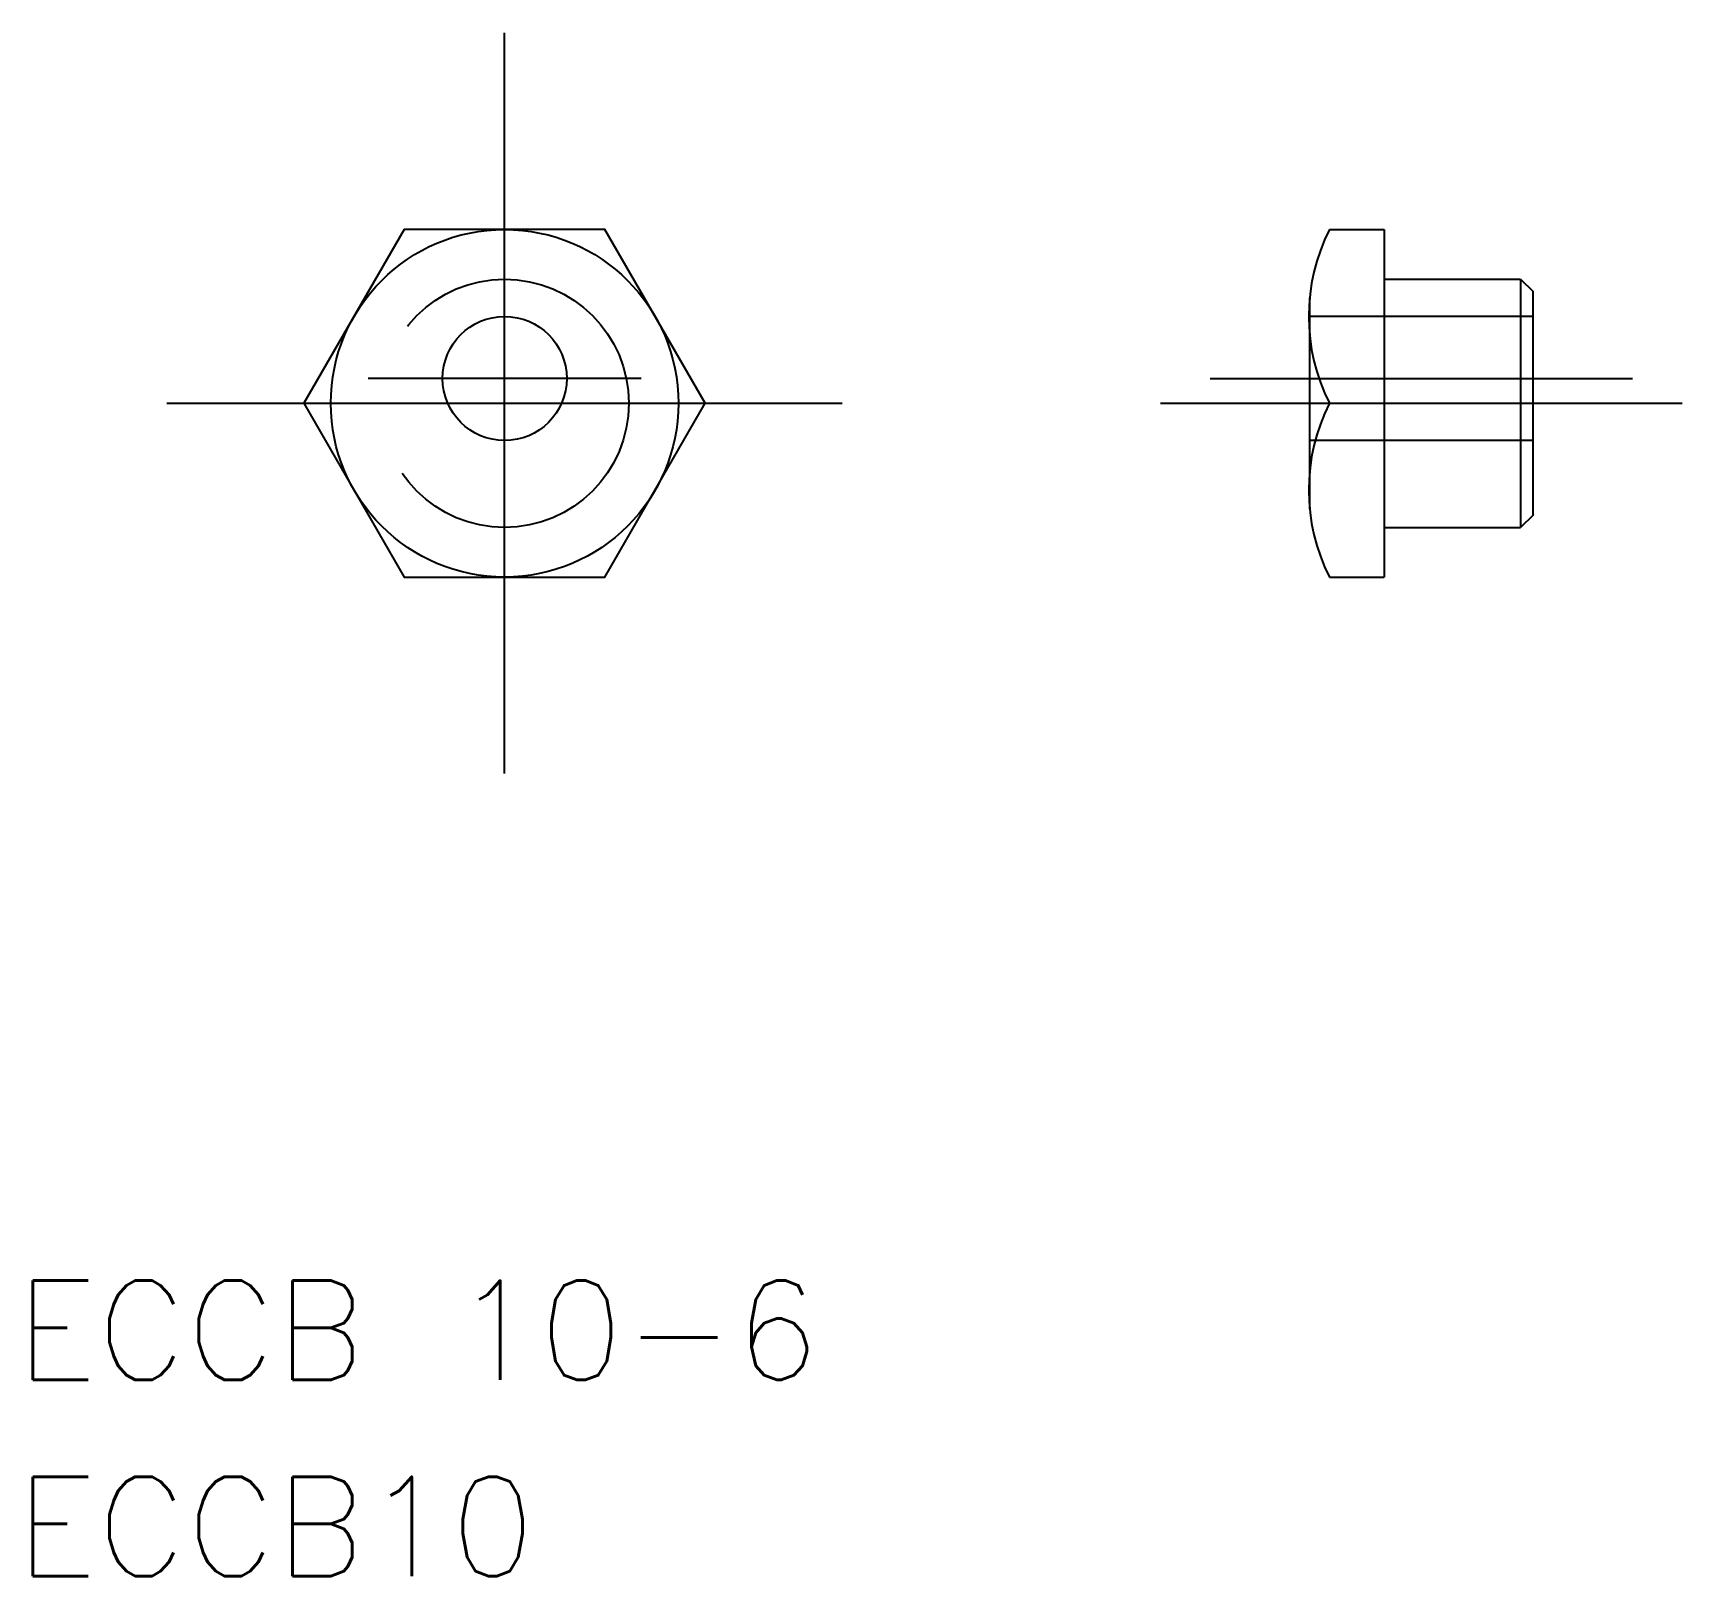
# Model space of a CAD drawing. Extents: x 8.7 to 75.1, y 7.5 to 69.6.
import ezdxf

# ---------------------------------------------------------------- set-up
doc = ezdxf.new("R2010")
doc.units = 0
doc.linetypes.add('CENTER', pattern=[50.8, 31.75, -6.35, 6.35, -6.35])
doc.linetypes.add('DASHED', pattern=[19.05, 12.7, -6.35])
doc.layers.get('0').update_dxf_attribs({"linetype": 'CONTINUOUS'})
doc.layers.add('CENTER', color=1, linetype='CONTINUOUS')
doc.styles.get("Standard").update_dxf_attribs({"font": 'txt.shx', "bigfont": 'bigfont.shx'})

msp = doc.modelspace()

# ---------------------------------------------------------------- linework, layer by layer
at = {"color": 7, "linetype": 'CONTINUOUS'}
for p, q in [((60.896, 61.685), (63.096, 61.685)), ((63.096, 61.685), (63.096, 47.685)), ((63.096, 59.685), (68.596, 59.685)), ((68.596, 59.685), (69.096, 59.185)), ((68.596, 59.685), (68.596, 49.685)), ((69.096, 50.185), (69.096, 59.185)), ((60.096, 58.935), (60.096, 50.435)), ((60.896, 54.685), (63.096, 54.685)), ((69.096, 50.185), (68.596, 49.685)), ((63.096, 49.685), (68.596, 49.685)), ((60.896, 47.685), (63.096, 47.685))]:
    msp.add_line(p, q, dxfattribs=at)
at = {"color": 3, "linetype": 'DASHED'}
for p, q in [((69.096, 58.185), (60.096, 58.185)), ((69.096, 53.185), (60.096, 53.185))]:
    msp.add_line(p, q, dxfattribs=at)
at = {"color": 7, "linetype": 'CONTINUOUS'}
msp.add_lwpolyline([(23.633, 61.685), (19.591, 54.685), (23.633, 47.685), (31.715, 47.685), (35.757, 54.685), (31.715, 61.685)], close=True, dxfattribs=at)
for centre, radius in [((27.674, 54.685), 7), ((27.674, 55.685), 2.5)]:
    msp.add_circle(centre, radius, dxfattribs=at)
at = {"color": 3, "linetype": 'DASHED'}
msp.add_circle((27.674, 54.685), 5, dxfattribs=at)
at = {"color": 7, "linetype": 'CONTINUOUS'}
for centre in [(67.801, 58.185), (67.801, 51.185)]:
    msp.add_arc(centre, 7.741, 153.11946, 206.88054, dxfattribs=at)
at = {"layer": 'CENTER', "color": 1, "linetype": 'CENTER'}
for p, q in [((27.674, 39.77), (27.674, 69.599)), ((33.174, 55.685), (22.174, 55.685)), ((56.096, 55.685), (73.096, 55.685)), ((14.074, 54.685), (41.274, 54.685)), ((54.096, 54.685), (75.096, 54.685))]:
    msp.add_line(p, q, dxfattribs=at)

# ---------------------------------------------------------------- texts
at = {"color": 7, "linetype": 'CONTINUOUS'}
for s, p in [('ECCB 10-6', (7.991, 15.351)), ('ECCB10', (7.991, 7.456))]:
    msp.add_text(s, height=4, dxfattribs=at).set_placement(p)

doc.saveas('drawing.dxf')
